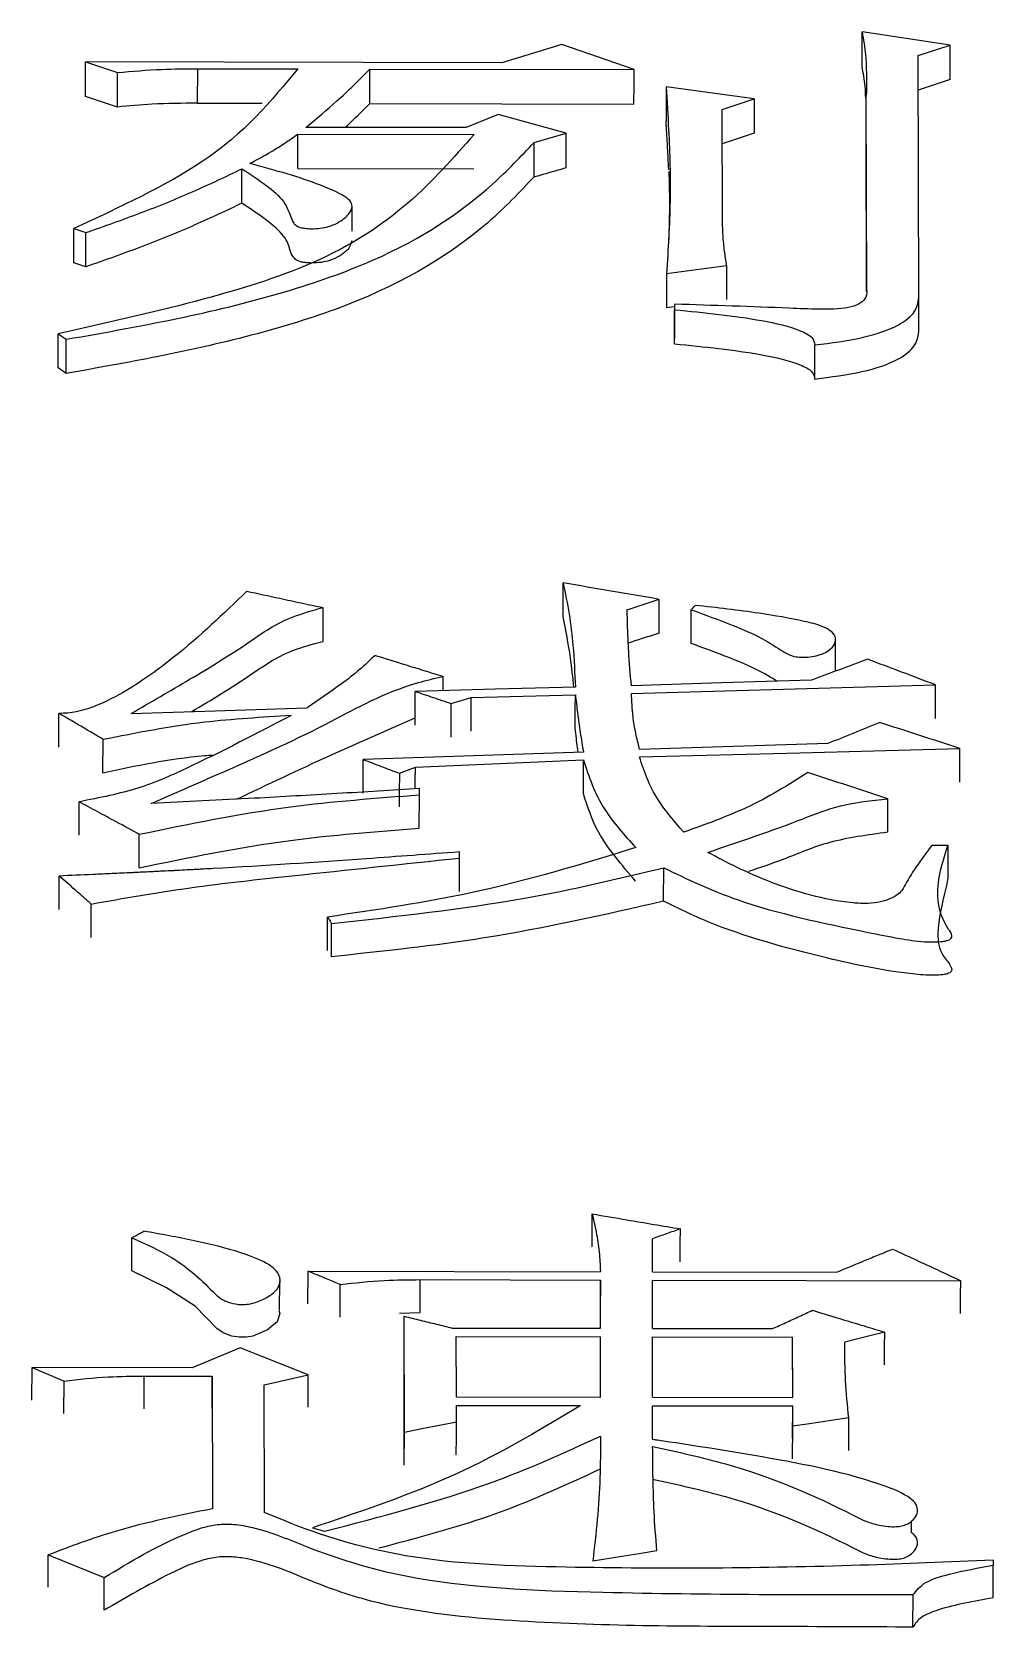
# Model space of a CAD drawing. Header units: millimetres. Extents: x 2451 to 4400, y 944 to 2322.
# Drawn here: x 2895.152 to 2897.749, y 2100.943 to 2105.253 of the extents above; entities that cross this region are included whole.
import ezdxf

# ---------------------------------------------------------------- set-up
doc = ezdxf.new("R2010")
doc.units = ezdxf.units.MM

msp = doc.modelspace()

# ---------------------------------------------------------------- linework, layer by layer
at = {"color": 7, "linetype": 'Continuous', "lineweight": 25}
for p, q in [((2897.3948, 2105.1597), (2897.395, 2105.2529)), ((2897.6331, 2105.2171), (2897.395, 2105.2529)), ((2896.5838, 2105.2191), (2896.4217, 2105.1697)), ((2896.7787, 2105.1513), (2896.5838, 2105.2191)), ((2897.5466, 2105.1889), (2897.6331, 2105.2171)), ((2897.5482, 2104.535), (2897.5466, 2105.1889)), ((2895.2964, 2105.0787), (2895.2967, 2105.1718)), ((2895.2967, 2105.1718), (2895.3833, 2105.1432)), ((2896.4217, 2105.1697), (2895.2967, 2105.1718)), ((2895.5994, 2105.0603), (2895.5996, 2105.1535)), ((2895.5996, 2105.1535), (2895.8699, 2105.153)), ((2896.0645, 2105.0594), (2896.0647, 2105.1526)), ((2896.0647, 2105.1526), (2896.7787, 2105.1513)), ((2895.3831, 2105.05), (2895.3833, 2105.1432)), ((2896.8653, 2105.1047), (2896.8651, 2105.0116)), ((2897.1034, 2105.072), (2896.8653, 2105.1047)), ((2897.6328, 2105.1239), (2897.5464, 2105.0958)), ((2895.3831, 2105.05), (2895.2964, 2105.0787)), ((2895.5994, 2105.0603), (2895.7738, 2105.06)), ((2896.0645, 2105.0594), (2896.7785, 2105.0581)), ((2897.0169, 2105.0434), (2897.1034, 2105.072)), ((2897.406, 2104.9891), (2897.4062, 2105.0669)), ((2897.4062, 2105.0669), (2897.4063, 2105.0822)), ((2897.4075, 2104.554), (2897.4063, 2105.0822)), ((2896.4112, 2105.0301), (2896.3248, 2104.9942)), ((2896.5952, 2104.9793), (2896.4112, 2105.0301)), ((2897.0177, 2104.7445), (2897.0169, 2105.0434)), ((2895.8702, 2104.8841), (2895.8705, 2104.977)), ((2895.8705, 2104.977), (2896.3464, 2104.9761)), ((2896.3248, 2104.9942), (2895.8921, 2104.995)), ((2896.5087, 2104.9541), (2896.5952, 2104.9793)), ((2897.1032, 2104.9789), (2897.0167, 2104.9504)), ((2897.4071, 2104.5516), (2897.406, 2104.9891)), ((2896.5084, 2104.8611), (2896.5087, 2104.954)), ((2895.8702, 2104.8841), (2896.3462, 2104.8832)), ((2896.0168, 2104.7148), (2896.017, 2104.7817)), ((2895.2651, 2104.6293), (2895.2653, 2104.7219)), ((2895.2653, 2104.7219), (2895.2978, 2104.7107)), ((2895.2976, 2104.6182), (2895.2978, 2104.7107)), ((2895.2976, 2104.6182), (2895.2651, 2104.6293)), ((2896.8666, 2104.5999), (2896.8663, 2104.5075)), ((2896.8666, 2104.5999), (2897.0288, 2104.622)), ((2897.0288, 2104.622), (2897.0285, 2104.5296)), ((2896.8884, 2104.5105), (2896.8663, 2104.5075)), ((2896.8884, 2104.5174), (2896.8881, 2104.4251)), ((2896.8882, 2104.41), (2896.8884, 2104.5023)), ((2896.8884, 2104.5174), (2896.8884, 2104.5023)), ((2897.5479, 2104.4426), (2897.5482, 2104.535)), ((2895.2225, 2104.3452), (2895.2227, 2104.4374)), ((2895.2227, 2104.4374), (2895.2443, 2104.4223)), ((2896.8882, 2104.41), (2896.8881, 2104.4251)), ((2895.2441, 2104.33), (2895.2225, 2104.3452)), ((2895.9377, 2103.6975), (2895.9375, 2103.6062)), ((2896.9331, 2103.6002), (2896.9334, 2103.6915)), ((2897.323, 2103.5255), (2897.3233, 2103.6159)), ((2896.2625, 2103.4728), (2896.2626, 2103.5115)), ((2895.3437, 2103.2509), (2895.344, 2103.3416)), ((2896.6419, 2103.1951), (2896.6421, 2103.2858)), ((2896.1987, 2103.1916), (2896.1987, 2103.2082)), ((2896.1985, 2103.1011), (2896.1987, 2103.1916)), ((2897.4642, 2103.0903), (2897.4645, 2103.1809)), ((2895.4415, 2102.9944), (2895.4418, 2103.0848)), ((2896.3072, 2103.0205), (2896.3072, 2103.0372)), ((2897.5836, 2103.0558), (2897.6269, 2103.0557)), ((2897.6269, 2103.0557), (2897.6266, 2102.9654)), ((2896.307, 2102.9302), (2896.3072, 2103.0206)), ((2896.8587, 2102.904), (2896.8589, 2102.9943)), ((2895.2253, 2102.8819), (2895.2256, 2102.9721)), ((2895.3117, 2102.8063), (2895.3119, 2102.8964)), ((2895.9503, 2102.7709), (2895.9505, 2102.8611)), ((2895.9611, 2102.7541), (2895.9614, 2102.8441)), ((2895.4216, 2101.9056), (2895.4219, 2101.9947)), ((2896.8283, 2101.9027), (2896.8281, 2101.9921)), ((2895.8211, 2101.7988), (2895.8213, 2101.8782)), ((2895.8214, 2101.883), (2895.8214, 2101.8879)), ((2895.8977, 2101.8159), (2895.898, 2101.9044)), ((2895.898, 2101.9044), (2896.6876, 2101.903)), ((2896.2006, 2101.7926), (2896.2009, 2101.8815)), ((2896.2009, 2101.8815), (2896.6877, 2101.8805)), ((2896.6877, 2101.8805), (2896.6874, 2101.792)), ((2896.6879, 2101.75), (2896.6877, 2101.8805)), ((2896.8283, 2101.9027), (2897.3258, 2101.9018)), ((2896.8283, 2101.8803), (2897.6612, 2101.8787)), ((2896.8285, 2101.7498), (2896.8283, 2101.8803)), ((2895.9843, 2101.7799), (2895.9846, 2101.8684)), ((2896.1453, 2101.7913), (2896.2006, 2101.7926)), ((2896.1582, 2101.4689), (2896.1578, 2101.7826)), ((2896.2876, 2101.7508), (2896.6879, 2101.75)), ((2896.8285, 2101.7498), (2897.153, 2101.7492)), ((2895.7144, 2101.6976), (2895.5846, 2101.6434)), ((2895.8984, 2101.6246), (2895.7144, 2101.6976)), ((2896.2985, 2101.7282), (2896.6879, 2101.7274)), ((2896.2987, 2101.5646), (2896.2985, 2101.7282)), ((2896.6881, 2101.5639), (2896.6879, 2101.7274)), ((2896.8285, 2101.7272), (2897.2071, 2101.7265)), ((2896.8287, 2101.5637), (2896.8285, 2101.7272)), ((2897.2069, 2101.6382), (2897.2071, 2101.7265)), ((2897.2073, 2101.5629), (2897.2071, 2101.7265)), ((2896.158, 2101.3805), (2896.1575, 2101.6938)), ((2895.1517, 2101.556), (2895.152, 2101.6442)), ((2895.152, 2101.6442), (2895.2385, 2101.6076)), ((2895.5846, 2101.6434), (2895.152, 2101.6442)), ((2895.4546, 2101.5323), (2895.4549, 2101.6209)), ((2895.4549, 2101.6209), (2895.6388, 2101.6205)), ((2895.6388, 2101.6205), (2895.6393, 2101.2624)), ((2895.7794, 2101.5975), (2895.8984, 2101.6246)), ((2895.2383, 2101.5195), (2895.2385, 2101.6076)), ((2895.7799, 2101.2528), (2895.7794, 2101.5975)), ((2896.2987, 2101.5646), (2896.6881, 2101.5639)), ((2896.2987, 2101.5418), (2896.6339, 2101.5412)), ((2896.2988, 2101.4961), (2896.2987, 2101.5418)), ((2896.8287, 2101.5637), (2897.2073, 2101.5629)), ((2896.8288, 2101.5408), (2897.2074, 2101.5401)), ((2896.8289, 2101.4493), (2896.8288, 2101.5408)), ((2897.2071, 2101.4521), (2897.2074, 2101.5401)), ((2897.2075, 2101.4852), (2897.2074, 2101.5401)), ((2897.2072, 2101.3973), (2897.2075, 2101.4852)), ((2896.158, 2101.381), (2896.1582, 2101.4689)), ((2897.5288, 2101.2861), (2897.5288, 2101.2879)), ((2897.5285, 2101.1998), (2897.5286, 2101.2298)), ((2895.1959, 2101.1377), (2895.3474, 2101.0767)), ((2897.7486, 2101.0222), (2897.7488, 2101.1096)), ((2897.7488, 2101.1236), (2897.7488, 2101.1096)), ((2895.3472, 2100.9888), (2895.3474, 2101.0766)), ((2897.5324, 2100.9427), (2897.5326, 2101.0304))]:
    msp.add_line(p, q, dxfattribs=at)
at = {"color": 7, "linetype": 'Continuous', "lineweight": 25, "flags": 128}
for points in [[(2897.6328, 2105.1239), (2897.633, 2105.1761), (2897.6331, 2105.2171)], [(2896.7785, 2105.0581), (2896.7786, 2105.1103), (2896.7787, 2105.1513)], [(2897.1034, 2105.072), (2897.1033, 2105.0199), (2897.1032, 2104.9789)], [(2896.595, 2104.8863), (2896.5951, 2104.9384), (2896.5952, 2104.9793)], [(2895.719, 2104.79), (2895.7191, 2104.821), (2895.7192, 2104.8519), (2895.7193, 2104.8828)], [(2895.2441, 2104.3301), (2895.2442, 2104.3713), (2895.2443, 2104.3968), (2895.2443, 2104.4223)], [(2897.267, 2104.3149), (2897.2671, 2104.3425), (2897.2671, 2104.3701), (2897.2672, 2104.4071)], [(2896.5868, 2103.6727), (2896.587, 2103.7239), (2896.5871, 2103.7641)], [(2896.8465, 2103.6284), (2896.8467, 2103.6795), (2896.8468, 2103.7197)], [(2896.1872, 2103.3799), (2896.1873, 2103.4308), (2896.1874, 2103.4709)], [(2896.6201, 2103.4823), (2896.4037, 2103.4766), (2896.1874, 2103.4709)], [(2897.2583, 2103.5014), (2897.0149, 2103.4937), (2896.7715, 2103.486)], [(2896.7716, 2103.4657), (2897.1826, 2103.4771), (2897.5936, 2103.4886)], [(2897.5934, 2103.3976), (2897.5935, 2103.4485), (2897.5936, 2103.4886)], [(2895.4197, 2103.4111), (2895.6189, 2103.4176), (2895.7572, 2103.4221), (2895.8954, 2103.4266)], [(2896.2846, 2103.3472), (2896.2847, 2103.3981), (2896.2848, 2103.4381)], [(2896.2848, 2103.4381), (2896.3119, 2103.4462), (2896.3389, 2103.4543)], [(2896.3386, 2103.3634), (2896.3388, 2103.4143), (2896.3389, 2103.4543)], [(2896.3389, 2103.4543), (2896.4795, 2103.4581), (2896.6201, 2103.4619)], [(2896.6199, 2103.371), (2896.62, 2103.4219), (2896.6201, 2103.4619)], [(2895.2246, 2103.3207), (2895.2247, 2103.3661), (2895.2248, 2103.4115)], [(2896.642, 2103.3064), (2896.3446, 2103.2966), (2896.0471, 2103.2869)], [(2897.3019, 2103.3298), (2897.0477, 2103.3221), (2896.7935, 2103.3143)], [(2896.7935, 2103.2938), (2897.2262, 2103.3053), (2897.6588, 2103.3168)], [(2897.6586, 2103.2261), (2897.6587, 2103.2769), (2897.6588, 2103.3168)], [(2896.0469, 2103.1962), (2896.047, 2103.247), (2896.0471, 2103.2869)], [(2896.1446, 2103.2496), (2896.1444, 2103.1988), (2896.1443, 2103.159)], [(2896.1446, 2103.2496), (2896.1662, 2103.2578), (2896.1878, 2103.266)], [(2896.1876, 2103.2075), (2896.1877, 2103.2261), (2896.1878, 2103.266)], [(2896.1878, 2103.266), (2896.4149, 2103.2759), (2896.6421, 2103.2858)], [(2895.2791, 2103.0821), (2895.2791, 2103.1049), (2895.2792, 2103.1277), (2895.2793, 2103.1726)], [(2896.6655, 2101.9703), (2896.6657, 2102.0199), (2896.6658, 2102.0591)], [(2896.9036, 2101.9299), (2896.9037, 2101.9794), (2896.9038, 2102.0186)], [(2895.8188, 2101.7983), (2895.822, 2101.7902), (2895.8142, 2101.7676), (2895.7883, 2101.7458), (2895.749, 2101.7292), (2895.7312, 2101.726), (2895.7118, 2101.7258), (2895.6917, 2101.7292), (2895.6683, 2101.7378), (2895.6514, 2101.7494), (2895.5931, 2101.8095), (2895.5157, 2101.8598), (2895.4216, 2101.9056), (2895.4216, 2101.9056)], [(2897.661, 2101.7902), (2897.6611, 2101.8396), (2897.6612, 2101.8787)], [(2896.1575, 2101.6942), (2896.1577, 2101.7435), (2896.1578, 2101.7826)], [(2896.6876, 2101.6391), (2896.6878, 2101.6884), (2896.6879, 2101.7274)], [(2897.4559, 2101.7396), (2897.412, 2101.7286), (2897.3799, 2101.7206), (2897.3478, 2101.7126)], [(2897.4556, 2101.6513), (2897.4558, 2101.7005), (2897.4559, 2101.7396)], [(2895.6385, 2101.5324), (2895.6387, 2101.5816), (2895.6388, 2101.6205)], [(2895.8981, 2101.5365), (2895.8983, 2101.5856), (2895.8984, 2101.6246)], [(2896.2988, 2101.4961), (2896.2527, 2101.4872), (2896.2054, 2101.478), (2896.1582, 2101.4689)], [(2896.2985, 2101.4081), (2896.2987, 2101.4572), (2896.2988, 2101.4961)], [(2897.3589, 2101.5078), (2897.3113, 2101.5007), (2897.2594, 2101.493), (2897.2075, 2101.4852)], [(2897.3586, 2101.4199), (2897.3588, 2101.4689), (2897.3589, 2101.5078)], [(2895.9098, 2101.2108), (2895.926, 2101.2061), (2895.9421, 2101.2015)], [(2895.1957, 2101.0502), (2895.1957, 2101.0719), (2895.1958, 2101.0941), (2895.1959, 2101.1377)], [(2896.8401, 2101.1486), (2896.7928, 2101.141), (2896.7454, 2101.1335), (2896.6671, 2101.1209)]]:
    msp.add_lwpolyline(points, dxfattribs=at)
at = {"color": 7, "linetype": 'Continuous', "lineweight": 25}
for points, knots in [([(2897.395, 2105.2529), (2897.3985, 2105.2322), (2897.405, 2105.1936), (2897.4068, 2105.1366), (2897.4064, 2105.1003), (2897.4063, 2105.0822)], [0, 0, 0, 0, 0.366433, 0.683152, 1, 1, 1, 1]), ([(2895.8699, 2105.153), (2895.7986, 2105.0662), (2895.6699, 2104.9098), (2895.39, 2104.7798), (2895.2653, 2104.7219)], [0, 0, 0, 0, 0.554519, 1, 1, 1, 1]), ([(2895.3833, 2105.1432), (2895.423, 2105.1466), (2895.4942, 2105.1528), (2895.5673, 2105.1533), (2895.5996, 2105.1535)], [0, 0, 0, 0, 0.558835, 1, 1, 1, 1]), ([(2895.8921, 2104.995), (2895.9207, 2105.0187), (2895.9666, 2105.0565), (2896.0216, 2105.1094), (2896.0504, 2105.1382), (2896.0647, 2105.1526)], [0, 0, 0, 0, 0.4553511, 0.7276233, 1, 1, 1, 1]), ([(2897.4048, 2105.0745), (2897.4044, 2105.0851), (2897.4033, 2105.1136), (2897.3981, 2105.1419), (2897.3948, 2105.1597)], [0, 0, 0, 0, 0.371765, 1, 1, 1, 1]), ([(2896.8653, 2105.1047), (2896.8677, 2105.0659), (2896.874, 2104.9641), (2896.8781, 2104.8283), (2896.8728, 2104.6984), (2896.8686, 2104.6327), (2896.8666, 2104.5999)], [0, 0, 0, 0, 0.234653, 0.617199, 0.808588, 1, 1, 1, 1]), ([(2895.5994, 2105.0603), (2895.5583, 2105.06), (2895.4851, 2105.0593), (2895.4142, 2105.0529), (2895.3831, 2105.05)], [0, 0, 0, 0, 0.561085, 1, 1, 1, 1]), ([(2895.9984, 2104.9948), (2896.0059, 2105.0019), (2896.0288, 2105.0234), (2896.0502, 2105.0449), (2896.0645, 2105.0594)], [0, 0, 0, 0, 0.327666, 1, 1, 1, 1]), ([(2896.3464, 2104.9761), (2896.2358, 2104.8495), (2896.0339, 2104.6183), (2895.4753, 2104.4938), (2895.2227, 2104.4374)], [0, 0, 0, 0, 0.547825, 1, 1, 1, 1]), ([(2895.7409, 2104.8973), (2895.7601, 2104.9077), (2895.7934, 2104.9258), (2895.8357, 2104.9526), (2895.8589, 2104.9688), (2895.8705, 2104.977)], [0, 0, 0, 0, 0.40584, 0.702619, 1, 1, 1, 1]), ([(2896.8725, 2104.88), (2896.8724, 2104.8812), (2896.8722, 2104.8872), (2896.8714, 2104.9029), (2896.8704, 2104.9224), (2896.8693, 2104.9419), (2896.8686, 2104.954), (2896.8679, 2104.9661), (2896.8673, 2104.9758), (2896.8666, 2104.9874), (2896.8659, 2104.9986), (2896.8654, 2105.0073), (2896.8651, 2105.0116)], [0, 0, 0, 0, 0.025593, 0.136332, 0.357811, 0.468551, 0.57929, 0.63466, 0.7454, 0.800769, 0.900385, 1, 1, 1, 1]), ([(2895.2443, 2104.4223), (2895.3519, 2104.4413), (2895.6548, 2104.4949), (2896.1034, 2104.623), (2896.3669, 2104.8041), (2896.4729, 2104.9162), (2896.5087, 2104.9541)], [0, 0, 0, 0, 0.181249, 0.51022, 0.834425, 1, 1, 1, 1]), ([(2895.7193, 2104.8828), (2895.7416, 2104.8683), (2895.7851, 2104.8401), (2895.837, 2104.7949), (2895.8486, 2104.7593), (2895.8578, 2104.7371), (2895.8654, 2104.7294), (2895.8764, 2104.7244), (2895.8901, 2104.7217), (2895.9089, 2104.7207), (2895.9315, 2104.722), (2895.9566, 2104.7271), (2895.9857, 2104.7401), (2896.0088, 2104.7589), (2896.0199, 2104.78), (2896.0105, 2104.8016), (2895.9404, 2104.8395), (2895.8413, 2104.8701), (2895.7583, 2104.8926), (2895.7409, 2104.8973)], [0, 0, 0, 0, 0.119379, 0.233045, 0.347089, 0.372159, 0.392493, 0.404558, 0.416669, 0.432853, 0.454708, 0.476799, 0.507455, 0.574094, 0.62196, 0.65893, 0.726108, 0.942436, 1, 1, 1, 1]), ([(2896.5085, 2104.8612), (2896.5157, 2104.8633), (2896.5301, 2104.8675), (2896.5517, 2104.8738), (2896.5734, 2104.88), (2896.5878, 2104.8842), (2896.595, 2104.8863)], [0, 0, 0, 0, 0.25, 0.5, 0.749999, 1, 1, 1, 1]), ([(2896.5084, 2104.8612), (2896.4694, 2104.8197), (2896.3527, 2104.6958), (2896.0538, 2104.5085), (2895.5991, 2104.3927), (2895.3275, 2104.3448), (2895.2441, 2104.3301)], [0, 0, 0, 0, 0.181362, 0.542096, 0.859345, 1, 1, 1, 1]), ([(2895.2978, 2104.7107), (2895.3476, 2104.7283), (2895.4485, 2104.7637), (2895.5894, 2104.8212), (2895.6759, 2104.8622), (2895.7193, 2104.8828)], [0, 0, 0, 0, 0.327502, 0.663046, 1, 1, 1, 1]), ([(2896.8726, 2104.8761), (2896.8734, 2104.848), (2896.8754, 2104.7837), (2896.8733, 2104.7242), (2896.872, 2104.6907)], [0, 0, 0, 0, 0.436542, 1, 1, 1, 1]), ([(2895.719, 2104.79), (2895.6773, 2104.7702), (2895.5924, 2104.7299), (2895.4516, 2104.6724), (2895.349, 2104.6363), (2895.2976, 2104.6182)], [0, 0, 0, 0, 0.324501, 0.661532, 1, 1, 1, 1]), ([(2896.016, 2104.6885), (2896.0142, 2104.6819), (2896.0094, 2104.6647), (2895.9836, 2104.6458), (2895.9519, 2104.6333), (2895.9278, 2104.629), (2895.9049, 2104.6281), (2895.887, 2104.6296), (2895.8748, 2104.6323), (2895.8644, 2104.6373), (2895.8488, 2104.6548), (2895.8474, 2104.6868), (2895.8004, 2104.7364), (2895.7498, 2104.7697), (2895.719, 2104.79)], [0, 0, 0, 0, 0.076313, 0.196799, 0.234784, 0.273104, 0.309128, 0.332236, 0.350897, 0.369558, 0.403187, 0.558357, 0.731446, 1, 1, 1, 1]), ([(2897.0288, 2104.622), (2897.0268, 2104.6349), (2897.0228, 2104.6619), (2897.0186, 2104.7027), (2897.018, 2104.7306), (2897.0177, 2104.7445)], [0, 0, 0, 0, 0.315175, 0.657489, 1, 1, 1, 1]), ([(2897.4077, 2104.554), (2897.4072, 2104.546), (2897.4065, 2104.5333), (2897.3876, 2104.5169), (2897.3475, 2104.5033), (2897.2772, 2104.5029), (2897.1233, 2104.5096), (2896.9922, 2104.5139), (2896.8884, 2104.5174)], [0, 0, 0, 0, 0.10163, 0.162723, 0.225538, 0.354202, 0.488391, 1, 1, 1, 1]), ([(2896.8884, 2104.5023), (2896.9687, 2104.4944), (2897.0896, 2104.4825), (2897.2146, 2104.4537), (2897.2634, 2104.4285), (2897.2659, 2104.4142), (2897.2672, 2104.4071)], [0, 0, 0, 0, 0.513291, 0.773413, 0.888294, 1, 1, 1, 1]), ([(2897.2672, 2104.4071), (2897.3111, 2104.4127), (2897.3973, 2104.4237), (2897.4934, 2104.4565), (2897.5422, 2104.4962), (2897.5462, 2104.5221), (2897.5482, 2104.535)], [0, 0, 0, 0, 0.2920999, 0.5740182, 0.7884709, 1, 1, 1, 1]), ([(2897.267, 2104.3149), (2897.3109, 2104.3205), (2897.397, 2104.3315), (2897.4932, 2104.3642), (2897.5419, 2104.4039), (2897.546, 2104.4298), (2897.5479, 2104.4426)], [0, 0, 0, 0, 0.292255, 0.574211, 0.788589, 1, 1, 1, 1]), ([(2896.8882, 2104.41), (2896.9684, 2104.4021), (2897.0894, 2104.3902), (2897.2144, 2104.3615), (2897.2631, 2104.3363), (2897.2657, 2104.322), (2897.267, 2104.3149)], [0, 0, 0, 0, 0.5134408, 0.7735643, 0.8883897, 1, 1, 1, 1]), ([(2895.7326, 2103.7417), (2895.6699, 2103.6814), (2895.5744, 2103.5895), (2895.4326, 2103.4859), (2895.3414, 2103.4369), (2895.2848, 2103.4175), (2895.2491, 2103.4118), (2895.233, 2103.4116), (2895.2248, 2103.4115)], [0, 0, 0, 0, 0.493285, 0.7524365, 0.8836958, 0.9508034, 0.9748304, 1, 1, 1, 1]), ([(2895.7326, 2103.7417), (2895.7621, 2103.7354), (2895.8111, 2103.7248), (2895.8795, 2103.71), (2895.9184, 2103.7016), (2895.9377, 2103.6975)], [0, 0, 0, 0, 0.4319115, 0.7166767, 1, 1, 1, 1]), ([(2896.5871, 2103.7641), (2896.5929, 2103.7361), (2896.6045, 2103.68), (2896.6155, 2103.5861), (2896.6184, 2103.5199), (2896.6201, 2103.4823)], [0, 0, 0, 0, 0.30129, 0.602619, 1, 1, 1, 1]), ([(2896.8468, 2103.7197), (2896.8035, 2103.7271), (2896.7169, 2103.7419), (2896.6304, 2103.7567), (2896.5871, 2103.7641)], [0, 0, 0, 0, 0.5, 1, 1, 1, 1]), ([(2895.4197, 2103.4111), (2895.4728, 2103.4419), (2895.5837, 2103.5062), (2895.7262, 2103.5932), (2895.8261, 2103.6663), (2895.9097, 2103.6896), (2895.9377, 2103.6975)], [0, 0, 0, 0, 0.313515, 0.65412, 0.883724, 1, 1, 1, 1]), ([(2896.7603, 2103.6918), (2896.7747, 2103.6965), (2896.8035, 2103.7058), (2896.8324, 2103.715), (2896.8468, 2103.7197)], [0, 0, 0, 0, 0.500003, 1, 1, 1, 1]), ([(2896.7715, 2103.486), (2896.7689, 2103.5175), (2896.7646, 2103.5677), (2896.7613, 2103.6362), (2896.7606, 2103.6733), (2896.7603, 2103.6918)], [0, 0, 0, 0, 0.456371, 0.728172, 1, 1, 1, 1]), ([(2896.9333, 2103.6915), (2896.9707, 2103.6779), (2897.0418, 2103.652), (2897.1276, 2103.6149), (2897.1714, 2103.5841), (2897.2005, 2103.5676), (2897.2246, 2103.563), (2897.2449, 2103.5629), (2897.2664, 2103.5658), (2897.2884, 2103.5719), (2897.309, 2103.5829), (2897.3222, 2103.5993), (2897.3258, 2103.6179), (2897.3114, 2103.6345), (2897.2838, 2103.6494), (2897.2174, 2103.6658), (2897.1029, 2103.6853), (2897.0022, 2103.6969), (2896.9442, 2103.7035)], [0, 0, 0, 0, 0.140264, 0.267254, 0.345646, 0.385188, 0.401719, 0.418238, 0.440912, 0.464408, 0.491868, 0.534525, 0.581031, 0.616575, 0.651949, 0.706774, 0.83095, 1, 1, 1, 1]), ([(2896.9334, 2103.6915), (2896.9343, 2103.6925), (2896.9366, 2103.6951), (2896.9402, 2103.6991), (2896.9428, 2103.702), (2896.9442, 2103.7035)], [0, 0, 0, 0, 0.259135, 0.629567, 1, 1, 1, 1]), ([(2896.616, 2103.4821), (2896.6133, 2103.5088), (2896.6068, 2103.5727), (2896.5942, 2103.6359), (2896.5868, 2103.6727)], [0, 0, 0, 0, 0.416408, 1, 1, 1, 1]), ([(2895.5839, 2103.4165), (2895.6374, 2103.4487), (2895.7282, 2103.5035), (2895.8259, 2103.5751), (2895.9094, 2103.5984), (2895.9375, 2103.6062)], [0, 0, 0, 0, 0.486507, 0.827387, 1, 1, 1, 1]), ([(2896.8465, 2103.6284), (2896.8321, 2103.6238), (2896.8044, 2103.6148), (2896.7766, 2103.6059), (2896.7633, 2103.6016)], [0, 0, 0, 0, 0.5191874, 1, 1, 1, 1]), ([(2897.1643, 2103.4984), (2897.1533, 2103.5054), (2897.1169, 2103.5284), (2897.0379, 2103.5623), (2896.9682, 2103.5875), (2896.9331, 2103.6002)], [0, 0, 0, 0, 0.1788504, 0.5866379, 1, 1, 1, 1]), ([(2896.0791, 2103.5684), (2896.0652, 2103.5552), (2896.0374, 2103.529), (2895.9768, 2103.4815), (2895.927, 2103.4479), (2895.8954, 2103.4266)], [0, 0, 0, 0, 0.267683, 0.535366, 1, 1, 1, 1]), ([(2896.0791, 2103.5684), (2896.1058, 2103.5601), (2896.1498, 2103.5465), (2896.211, 2103.5275), (2896.2454, 2103.5168), (2896.2626, 2103.5115)], [0, 0, 0, 0, 0.437024, 0.719229, 1, 1, 1, 1]), ([(2897.4096, 2103.5578), (2897.3844, 2103.5484), (2897.3339, 2103.5296), (2897.2835, 2103.5108), (2897.2583, 2103.5014)], [0, 0, 0, 0, 0.5000019, 1, 1, 1, 1]), ([(2897.5936, 2103.4886), (2897.563, 2103.5001), (2897.5016, 2103.5233), (2897.4403, 2103.5463), (2897.4096, 2103.5578)], [0, 0, 0, 0, 0.5, 1, 1, 1, 1]), ([(2895.474, 2103.1681), (2895.5423, 2103.1979), (2895.7085, 2103.2705), (2895.9484, 2103.3784), (2896.1171, 2103.4767), (2896.24, 2103.5061), (2896.2626, 2103.5115)], [0, 0, 0, 0, 0.257957, 0.627978, 0.931661, 1, 1, 1, 1]), ([(2896.1874, 2103.4709), (2896.2037, 2103.4654), (2896.2361, 2103.4545), (2896.2686, 2103.4436), (2896.2848, 2103.4381)], [0, 0, 0, 0, 0.5, 1, 1, 1, 1]), ([(2896.7935, 2103.3143), (2896.7899, 2103.329), (2896.7828, 2103.3584), (2896.7742, 2103.4089), (2896.7725, 2103.4447), (2896.7716, 2103.4657)], [0, 0, 0, 0, 0.291003, 0.582043, 1, 1, 1, 1]), ([(2896.6201, 2103.4619), (2896.622, 2103.4455), (2896.6258, 2103.4115), (2896.633, 2103.3597), (2896.639, 2103.3242), (2896.642, 2103.3064)], [0, 0, 0, 0, 0.316871, 0.658414, 1, 1, 1, 1]), ([(2895.3439, 2103.3417), (2895.334, 2103.3475), (2895.3141, 2103.3592), (2895.2844, 2103.3766), (2895.2546, 2103.3941), (2895.2347, 2103.4057), (2895.2248, 2103.4115)], [0, 0, 0, 0, 0.25, 0.5, 0.75, 1, 1, 1, 1]), ([(2895.8522, 2103.4062), (2895.7594, 2103.3575), (2895.6297, 2103.2895), (2895.4437, 2103.2055), (2895.3344, 2103.1836), (2895.2793, 2103.1726)], [0, 0, 0, 0, 0.555127, 0.77558, 1, 1, 1, 1]), ([(2895.344, 2103.3416), (2895.4338, 2103.3594), (2895.5958, 2103.3915), (2895.7732, 2103.4017), (2895.8522, 2103.4063)], [0, 0, 0, 0, 0.55469, 1, 1, 1, 1]), ([(2895.7052, 2103.1797), (2895.7893, 2103.2197), (2895.947, 2103.2946), (2896.1108, 2103.3663), (2896.1872, 2103.3997)], [0, 0, 0, 0, 0.533247, 1, 1, 1, 1]), ([(2897.4424, 2103.3869), (2897.419, 2103.3774), (2897.3721, 2103.3584), (2897.3253, 2103.3393), (2897.3019, 2103.3298)], [0, 0, 0, 0, 0.500002, 1, 1, 1, 1]), ([(2897.6588, 2103.3168), (2897.6228, 2103.3285), (2897.5506, 2103.3519), (2897.4785, 2103.3753), (2897.4424, 2103.3869)], [0, 0, 0, 0, 0.5, 1, 1, 1, 1]), ([(2896.6278, 2103.3059), (2896.6272, 2103.3099), (2896.6241, 2103.3316), (2896.6218, 2103.3533), (2896.6199, 2103.371)], [0, 0, 0, 0, 0.183031, 1, 1, 1, 1]), ([(2895.3437, 2103.2509), (2895.4325, 2103.2701), (2895.5281, 2103.2909), (2895.633, 2103.2986), (2895.6405, 2103.2992)], [0, 0, 0, 0, 0.928299, 1, 1, 1, 1]), ([(2896.9129, 2103.0905), (2896.888, 2103.1192), (2896.8471, 2103.1666), (2896.8127, 2103.2352), (2896.7999, 2103.2742), (2896.7935, 2103.2938)], [0, 0, 0, 0, 0.434094, 0.716404, 1, 1, 1, 1]), ([(2896.0471, 2103.2869), (2896.0634, 2103.2807), (2896.0958, 2103.2683), (2896.1283, 2103.2558), (2896.1446, 2103.2496)], [0, 0, 0, 0, 0.499998, 1, 1, 1, 1]), ([(2896.6421, 2103.2858), (2896.6568, 2103.2407), (2896.6831, 2103.1599), (2896.7525, 2103.0829), (2896.7832, 2103.0489)], [0, 0, 0, 0, 0.558486, 1, 1, 1, 1]), ([(2897.2479, 2103.2517), (2897.1955, 2103.2183), (2897.1011, 2103.1582), (2896.9709, 2103.1113), (2896.9129, 2103.0905)], [0, 0, 0, 0, 0.554889, 1, 1, 1, 1]), ([(2897.4644, 2103.1809), (2897.4283, 2103.1928), (2897.3561, 2103.2164), (2897.284, 2103.2399), (2897.2479, 2103.2517)], [0, 0, 0, 0, 0.500001, 1, 1, 1, 1]), ([(2896.1987, 2103.2082), (2896.1245, 2103.2037), (2895.9761, 2103.1947), (2895.7347, 2103.1808), (2895.5671, 2103.1726), (2895.474, 2103.168)], [0, 0, 0, 0, 0.30769, 0.615383, 1, 1, 1, 1]), ([(2895.4417, 2103.0848), (2895.4211, 2103.096), (2895.3837, 2103.1163), (2895.3295, 2103.1455), (2895.2961, 2103.1635), (2895.2793, 2103.1726)], [0, 0, 0, 0, 0.381757, 0.690885, 1, 1, 1, 1]), ([(2895.4418, 2103.0848), (2895.5757, 2103.1126), (2895.817, 2103.1627), (2896.0812, 2103.1827), (2896.1987, 2103.1916)], [0, 0, 0, 0, 0.554954, 1, 1, 1, 1]), ([(2896.7829, 2102.9585), (2896.7454, 2103.0019), (2896.6786, 2103.0792), (2896.6531, 2103.1597), (2896.6419, 2103.1951)], [0, 0, 0, 0, 0.561177, 1, 1, 1, 1]), ([(2896.9779, 2103.036), (2897.065, 2103.0653), (2897.1864, 2103.106), (2897.3328, 2103.1665), (2897.4202, 2103.1761), (2897.4644, 2103.1809)], [0, 0, 0, 0, 0.5571819, 0.7762685, 1, 1, 1, 1]), ([(2895.4415, 2102.9944), (2895.5754, 2103.0221), (2895.8168, 2103.0721), (2896.0809, 2103.0921), (2896.1985, 2103.101)], [0, 0, 0, 0, 0.554919, 1, 1, 1, 1]), ([(2897.4642, 2103.0903), (2897.4096, 2103.0828), (2897.3011, 2103.068), (2897.1943, 2103.0199), (2897.119, 2102.9946), (2897.0875, 2102.9841)], [0, 0, 0, 0, 0.370341, 0.735865, 1, 1, 1, 1]), ([(2896.3072, 2103.0372), (2896.2235, 2103.031), (2896.0024, 2103.0145), (2895.7718, 2102.9991), (2895.6204, 2102.991), (2895.6031, 2102.9901), (2895.5901, 2102.9894), (2895.5728, 2102.9885), (2895.5554, 2102.9876), (2895.5381, 2102.9867), (2895.5207, 2102.9858), (2895.5034, 2102.985), (2895.4861, 2102.9841), (2895.4687, 2102.9833), (2895.4514, 2102.9825), (2895.434, 2102.9816), (2895.421, 2102.981), (2895.4036, 2102.9802), (2895.3863, 2102.9794), (2895.3559, 2102.978), (2895.3038, 2102.9756), (2895.256, 2102.9735), (2895.2256, 2102.9721)], [0, 0, 0, 0, 0.233415, 0.616448, 0.640417, 0.652402, 0.664386, 0.676371, 0.700339, 0.712324, 0.724308, 0.748277, 0.760261, 0.772246, 0.796215, 0.808199, 0.820184, 0.832168, 0.856137, 0.868121, 0.916059, 1, 1, 1, 1]), ([(2896.7832, 2103.0489), (2896.6401, 2103.0049), (2896.3828, 2102.9257), (2896.0835, 2102.881), (2895.9505, 2102.8611)], [0, 0, 0, 0, 0.555779, 1, 1, 1, 1]), ([(2896.8589, 2102.9943), (2896.9226, 2102.9638), (2897.0772, 2102.8896), (2897.3171, 2102.8387), (2897.4882, 2102.8043), (2897.5475, 2102.7949), (2897.5875, 2102.7937), (2897.6082, 2102.7945), (2897.6235, 2102.7972), (2897.6319, 2102.8003), (2897.6368, 2102.8049), (2897.6383, 2102.8144), (2897.6132, 2102.8481), (2897.5869, 2102.9307), (2897.6111, 2103.0065), (2897.6269, 2103.0557)], [0, 0, 0, 0, 0.186433, 0.452556, 0.513711, 0.559555, 0.574925, 0.592658, 0.599937, 0.607296, 0.613646, 0.622611, 0.650008, 0.77236, 1, 1, 1, 1]), ([(2897.5839, 2103.0557), (2897.5574, 2103.0203), (2897.5261, 2102.9784), (2897.5007, 2102.9281), (2897.4767, 2102.9118), (2897.4452, 2102.9013), (2897.4089, 2102.8968), (2897.342, 2102.9007), (2897.2109, 2102.928), (2897.0856, 2102.9795), (2897.0039, 2103.0223), (2896.9779, 2103.036)], [0, 0, 0, 0, 0.266855, 0.315949, 0.365712, 0.400811, 0.43612, 0.478324, 0.604344, 0.873949, 1, 1, 1, 1]), ([(2895.3119, 2102.8964), (2895.4004, 2102.912), (2895.5768, 2102.943), (2895.913, 2102.9791), (2896.1561, 2103.0047), (2896.3072, 2103.0205)], [0, 0, 0, 0, 0.276109, 0.550066, 1, 1, 1, 1]), ([(2895.9614, 2102.8441), (2896.1386, 2102.8633), (2896.4531, 2102.8972), (2896.7356, 2102.9648), (2896.8589, 2102.9943)], [0, 0, 0, 0, 0.563398, 1, 1, 1, 1]), ([(2895.3119, 2102.8964), (2895.3046, 2102.9028), (2895.2899, 2102.9157), (2895.2612, 2102.941), (2895.2397, 2102.9598), (2895.2256, 2102.9721)], [0, 0, 0, 0, 0.253649, 0.509351, 1, 1, 1, 1]), ([(2897.6266, 2102.9653), (2897.6245, 2102.9554), (2897.6137, 2102.906), (2897.5955, 2102.8368), (2897.6023, 2102.7652), (2897.6329, 2102.7346), (2897.6376, 2102.7202), (2897.6363, 2102.7146), (2897.632, 2102.7105), (2897.6244, 2102.7074), (2897.6097, 2102.7046), (2897.5774, 2102.7031), (2897.4675, 2102.7124), (2897.2576, 2102.7583), (2897.024, 2102.8229), (2896.8981, 2102.8846), (2896.8587, 2102.904)], [0, 0, 0, 0, 0.045786, 0.228954, 0.321224, 0.367009, 0.378404, 0.386709, 0.392499, 0.398304, 0.406952, 0.423706, 0.46158, 0.625083, 0.88272, 1, 1, 1, 1]), ([(2896.8587, 2102.904), (2896.6998, 2102.8676), (2896.4144, 2102.8022), (2896.1004, 2102.7688), (2895.9611, 2102.754)], [0, 0, 0, 0, 0.55649, 1, 1, 1, 1]), ([(2895.9505, 2102.8611), (2895.9523, 2102.8582), (2895.956, 2102.8526), (2895.9596, 2102.8469), (2895.9614, 2102.8441)], [0, 0, 0, 0, 0.500504, 1, 1, 1, 1]), ([(2896.6658, 2102.0591), (2896.6694, 2102.0428), (2896.677, 2102.0088), (2896.6854, 2101.9567), (2896.6869, 2101.9209), (2896.6876, 2101.903)], [0, 0, 0, 0, 0.315282, 0.657356, 1, 1, 1, 1]), ([(2896.6658, 2102.0591), (2896.697, 2102.0538), (2896.7523, 2102.0444), (2896.8317, 2102.0309), (2896.8798, 2102.0227), (2896.9038, 2102.0186)], [0, 0, 0, 0, 0.394054, 0.697027, 1, 1, 1, 1]), ([(2895.4218, 2101.9947), (2895.4595, 2101.9777), (2895.5557, 2101.9343), (2895.6166, 2101.8726), (2895.6595, 2101.8308), (2895.6788, 2101.8216), (2895.6974, 2101.816), (2895.7191, 2101.8137), (2895.7393, 2101.8152), (2895.765, 2101.8221), (2895.7932, 2101.836), (2895.8181, 2101.8566), (2895.8251, 2101.8813), (2895.8151, 2101.9054), (2895.7793, 2101.9316), (2895.7043, 2101.9602), (2895.5903, 2101.9879), (2895.4999, 2102.0042), (2895.4543, 2102.0124)], [0, 0, 0, 0, 0.132576, 0.3392, 0.368942, 0.383767, 0.408892, 0.423885, 0.438973, 0.45932, 0.498147, 0.542368, 0.587069, 0.63299, 0.675109, 0.75468, 0.876187, 1, 1, 1, 1]), ([(2895.4219, 2101.9947), (2895.4246, 2101.9962), (2895.4314, 2101.9999), (2895.4422, 2102.0058), (2895.4503, 2102.0102), (2895.4543, 2102.0124)], [0, 0, 0, 0, 0.252839, 0.626395, 1, 1, 1, 1]), ([(2896.9038, 2102.0186), (2896.8975, 2102.0164), (2896.8849, 2102.012), (2896.866, 2102.0054), (2896.847, 2101.9987), (2896.8344, 2101.9943), (2896.8281, 2101.9921)], [0, 0, 0, 0, 0.25, 0.5, 0.75, 1, 1, 1, 1]), ([(2897.3258, 2101.9018), (2897.3511, 2101.9122), (2897.3889, 2101.9278), (2897.4394, 2101.9485), (2897.4646, 2101.9589), (2897.4772, 2101.9641)], [0, 0, 0, 0, 0.5, 0.75, 1, 1, 1, 1]), ([(2897.4772, 2101.9641), (2897.5006, 2101.9532), (2897.543, 2101.9336), (2897.6044, 2101.9052), (2897.6423, 2101.8875), (2897.6612, 2101.8787)], [0, 0, 0, 0, 0.382288, 0.691144, 1, 1, 1, 1]), ([(2895.9846, 2101.8684), (2895.9722, 2101.8735), (2895.9516, 2101.8821), (2895.9227, 2101.8941), (2895.9062, 2101.901), (2895.898, 2101.9044)], [0, 0, 0, 0, 0.4283602, 0.7141801, 1, 1, 1, 1]), ([(2895.9846, 2101.8684), (2896.0243, 2101.8728), (2896.0954, 2101.8806), (2896.1686, 2101.8812), (2896.2009, 2101.8815)], [0, 0, 0, 0, 0.558835, 1, 1, 1, 1]), ([(2897.153, 2101.7492), (2897.1648, 2101.7546), (2897.1887, 2101.7655), (2897.2247, 2101.782), (2897.249, 2101.793), (2897.2611, 2101.7986)], [0, 0, 0, 0, 0.327554, 0.663777, 1, 1, 1, 1]), ([(2897.2611, 2101.7986), (2897.289, 2101.7901), (2897.3354, 2101.7761), (2897.4004, 2101.7564), (2897.4374, 2101.7452), (2897.4559, 2101.7396)], [0, 0, 0, 0, 0.429876, 0.714938, 1, 1, 1, 1]), ([(2896.1578, 2101.7826), (2896.1725, 2101.779), (2896.2015, 2101.7719), (2896.2448, 2101.7613), (2896.2733, 2101.7543), (2896.2876, 2101.7508)], [0, 0, 0, 0, 0.340619, 0.67031, 1, 1, 1, 1]), ([(2897.3589, 2101.5078), (2897.3554, 2101.5414), (2897.3502, 2101.5925), (2897.3484, 2101.6607), (2897.348, 2101.6953), (2897.3478, 2101.7126)], [0, 0, 0, 0, 0.490533, 0.745253, 1, 1, 1, 1]), ([(2895.2385, 2101.6076), (2895.2783, 2101.6121), (2895.3494, 2101.62), (2895.4226, 2101.6206), (2895.4549, 2101.6209)], [0, 0, 0, 0, 0.558835, 1, 1, 1, 1]), ([(2896.6339, 2101.5412), (2896.5182, 2101.4715), (2896.3094, 2101.3459), (2896.0329, 2101.2525), (2895.9097, 2101.2108)], [0, 0, 0, 0, 0.554384, 1, 1, 1, 1]), ([(2895.9421, 2101.2015), (2896.0962, 2101.2415), (2896.3691, 2101.3125), (2896.5914, 2101.4144), (2896.6882, 2101.4587)], [0, 0, 0, 0, 0.564488, 1, 1, 1, 1]), ([(2896.6883, 2101.4587), (2896.688, 2101.4211), (2896.6876, 2101.3463), (2896.6803, 2101.2337), (2896.6715, 2101.1585), (2896.6671, 2101.1209)], [0, 0, 0, 0, 0.336229, 0.668022, 1, 1, 1, 1]), ([(2896.8289, 2101.4309), (2896.8959, 2101.4161), (2897.0992, 2101.3712), (2897.2817, 2101.2916), (2897.4071, 2101.2261), (2897.4462, 2101.2165), (2897.4744, 2101.2135), (2897.4945, 2101.2143), (2897.5111, 2101.218), (2897.5267, 2101.2259), (2897.5409, 2101.2404), (2897.5474, 2101.2593), (2897.5394, 2101.2793), (2897.5069, 2101.3051), (2897.3704, 2101.3579), (2897.1338, 2101.4025), (2896.9254, 2101.4353), (2896.8332, 2101.4486), (2896.8289, 2101.4493)], [0, 0, 0, 0, 0.124007, 0.376465, 0.411268, 0.435218, 0.449016, 0.459492, 0.468414, 0.479423, 0.497391, 0.524308, 0.546398, 0.568411, 0.629484, 0.837717, 0.992417, 1, 1, 1, 1]), ([(2896.8401, 2101.1486), (2896.8374, 2101.1844), (2896.8324, 2101.2496), (2896.8298, 2101.3437), (2896.8292, 2101.4018), (2896.8289, 2101.4309)], [0, 0, 0, 0, 0.378518, 0.689253, 1, 1, 1, 1]), ([(2896.0893, 2101.1564), (2896.1918, 2101.1836), (2896.4124, 2101.242), (2896.5919, 2101.3256), (2896.6879, 2101.3704)], [0, 0, 0, 0, 0.464641, 1, 1, 1, 1]), ([(2896.8287, 2101.3426), (2896.8957, 2101.3278), (2897.099, 2101.283), (2897.2815, 2101.2033), (2897.407, 2101.138), (2897.4461, 2101.1284), (2897.4743, 2101.1255), (2897.4943, 2101.1263), (2897.511, 2101.13), (2897.5266, 2101.138), (2897.5408, 2101.1524), (2897.5466, 2101.1712), (2897.5415, 2101.1885), (2897.5305, 2101.1963), (2897.5269, 2101.1988)], [0, 0, 0, 0, 0.222574, 0.675695, 0.737857, 0.780976, 0.805639, 0.82445, 0.840474, 0.860282, 0.89261, 0.940825, 0.980383, 1, 1, 1, 1]), ([(2895.6393, 2101.2624), (2895.5494, 2101.244), (2895.39, 2101.2116), (2895.2548, 2101.1601), (2895.1959, 2101.1377)], [0, 0, 0, 0, 0.564088, 1, 1, 1, 1]), ([(2897.7488, 2101.1236), (2897.6291, 2101.1185), (2897.2455, 2101.1021), (2896.7179, 2101.0986), (2896.1685, 2101.1163), (2895.9103, 2101.1972), (2895.7974, 2101.2452), (2895.7797, 2101.2527)], [0, 0, 0, 0, 0.175955, 0.563795, 0.77802, 0.965061, 1, 1, 1, 1]), ([(2895.3474, 2101.0766), (2895.4161, 2101.1185), (2895.4965, 2101.1675), (2895.6083, 2101.211), (2895.6525, 2101.221), (2895.7009, 2101.2213), (2895.7897, 2101.2045), (2895.9231, 2101.1441), (2896.219, 2101.0526), (2896.7973, 2101.0301), (2897.2552, 2101.0303), (2897.5326, 2101.0304)], [0, 0, 0, 0, 0.138482, 0.162102, 0.180201, 0.198515, 0.22064, 0.2973, 0.42504, 0.651641, 1, 1, 1, 1]), ([(2897.5323, 2100.9427), (2897.4062, 2100.9432), (2897.0446, 2100.9449), (2896.5616, 2100.9443), (2896.1283, 2100.9883), (2895.907, 2101.0631), (2895.7904, 2101.1185), (2895.6927, 2101.1336), (2895.6466, 2101.1323), (2895.5875, 2101.1173), (2895.486, 2101.069), (2895.4054, 2101.0224), (2895.3472, 2100.9888)], [0, 0, 0, 0, 0.157251, 0.450542, 0.60422, 0.695386, 0.78573, 0.803607, 0.82168, 0.841557, 0.885776, 1, 1, 1, 1]), ([(2897.5326, 2101.0304), (2897.5419, 2101.042), (2897.5609, 2101.0657), (2897.6444, 2101.091), (2897.709, 2101.1025), (2897.7488, 2101.1096)], [0, 0, 0, 0, 0.266463, 0.547608, 1, 1, 1, 1]), ([(2897.7486, 2101.0217), (2897.6976, 2101.0127), (2897.6272, 2101.0003), (2897.5509, 2100.9707), (2897.5384, 2100.9519), (2897.5324, 2100.9427)], [0, 0, 0, 0, 0.572568, 0.791112, 1, 1, 1, 1])]:
    msp.add_open_spline(points, degree=3, knots=knots, dxfattribs=at)

doc.saveas('drawing.dxf')
